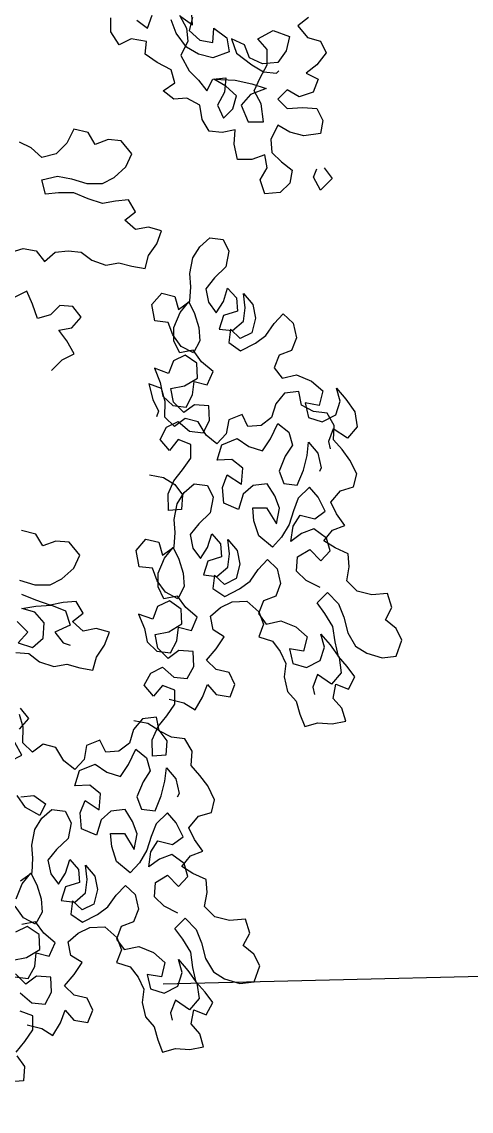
# Model space of a CAD drawing. Header units: metres. Extents: x 750563 to 756046, y 4495933 to 4497284.
# Drawn here: x 755709.366 to 755709.741, y 4496172.002 to 4496172.912 of the extents above; entities that cross this region are included whole.
import ezdxf

# ---------------------------------------------------------------- set-up
doc = ezdxf.new("R2010")
doc.units = ezdxf.units.M
doc.linetypes.add('kv_TRAZOS', pattern=[0.75, 0.5, -0.25])
doc.layers.add('00_DETALLES', color=7, linetype='Continuous', true_color=0xe0f0d1)
doc.layers.add('00TRAMA16', color=16, linetype='Continuous')

# ---------------------------------------------------------------- blocks, each defined once
blk = doc.blocks.new('Arbol21')
for points in [[(2.3986, 5.4003), (2.3764, 5.383), (2.3962, 5.3583), (2.4234, 5.3509), (2.4357, 5.3262), (2.416, 5.3014), (2.3938, 5.2841), (2.4185, 5.2718), (2.4086, 5.2446), (2.379, 5.2347), (2.3543, 5.2495), (2.3345, 5.2297), (2.3543, 5.21), (2.3864, 5.2125), (2.4161, 5.21), (2.4285, 5.1853), (2.4235, 5.1581), (2.389, 5.1531), (2.3593, 5.1605), (2.3346, 5.1753), (2.3198, 5.1457), (2.3223, 5.1185), (2.342, 5.0987), (2.3643, 5.0815), (2.3594, 5.0543), (2.3396, 5.0345), (2.3075, 5.032), (2.2976, 5.0616), (2.3124, 5.0864), (2.3074, 5.1135), (2.2803, 5.1036), (2.2506, 5.1036), (2.2432, 5.1357), (2.2456, 5.1654), (2.2184, 5.1604), (2.1912, 5.1629), (2.1764, 5.1876), (2.1714, 5.2172), (2.1442, 5.232), (2.117, 5.2295), (2.0948, 5.2468), (2.1195, 5.2641), (2.112, 5.2913), (2.0824, 5.3061), (2.0576, 5.3234), (2.0601, 5.3505), (2.028, 5.3555), (2.0033, 5.3431), (1.9859, 5.3702), (1.9859, 5.3999)], [(2.1317, 5.4025), (2.1564, 5.3852), (2.1539, 5.4174)], [(2.1564, 5.4001), (2.149, 5.3729), (2.1713, 5.3531), (2.1985, 5.3482), (2.2009, 5.3779), (2.2281, 5.3581), (2.2331, 5.3285), (2.1985, 5.3161), (2.1689, 5.3235), (2.1441, 5.3383), (2.1219, 5.3679), (2.112, 5.3951)], [(2.0403, 5.395), (2.0625, 5.3777), (2.0724, 5.4049)], [(2.1292, 5.405), (2.1441, 5.3778), (2.1466, 5.3506), (2.1318, 5.321), (2.1491, 5.2888), (2.1689, 5.2691), (2.1862, 5.2469), (2.1986, 5.2716), (2.2257, 5.2741), (2.2233, 5.2444), (2.2085, 5.2172), (2.2209, 5.1901), (2.2406, 5.2099), (2.248, 5.237), (2.2258, 5.2568), (2.201, 5.2716), (2.2455, 5.2692), (2.2801, 5.2618), (2.3098, 5.2519), (2.2777, 5.2395), (2.2579, 5.2173), (2.2728, 5.1827), (2.3049, 5.1827), (2.2999, 5.2198), (2.2851, 5.247), (2.2974, 5.2742), (2.3122, 5.3014), (2.3122, 5.3335), (2.2924, 5.3557), (2.3245, 5.373), (2.3591, 5.3607), (2.3517, 5.331), (2.3344, 5.3063), (2.3023, 5.3038), (2.2751, 5.3161), (2.2652, 5.3433), (2.238, 5.3557), (2.2479, 5.326), (2.2801, 5.3013), (2.3048, 5.2865), (2.332, 5.2841), (2.3369, 5.289)], [(1.862, 4.6633), (1.8843, 4.6855), (1.909, 4.6979), (1.8941, 4.7251), (1.8768, 4.7473), (1.904, 4.7523), (1.9237, 4.7745), (1.9064, 4.7968), (1.8792, 4.7992), (1.8595, 4.7794), (1.8323, 4.772), (1.8224, 4.8016), (1.81, 4.8288), (1.7853, 4.8164)], [(1.7704, 4.9078), (1.8025, 4.9178), (1.8297, 4.9128), (1.847, 4.8906), (1.8692, 4.9104), (1.8964, 4.9129), (1.9236, 4.9104), (1.9459, 4.8932), (1.9755, 4.8833), (2.0027, 4.8883), (2.0299, 4.8809), (2.0571, 4.876), (2.0645, 4.9032), (2.0817, 4.9279), (2.0916, 4.9551), (2.0644, 4.9625), (2.0372, 4.9575), (2.015, 4.9773), (2.0372, 4.9946), (2.0224, 5.0193), (1.9952, 5.0168), (1.968, 5.0118), (1.9383, 5.0217), (1.9087, 5.034), (1.8765, 5.034), (1.8494, 5.0315), (1.8419, 5.0611), (1.874, 5.0686), (1.9037, 5.0636), (1.9358, 5.0538), (1.968, 5.0538), (1.9927, 5.0662), (2.0173, 5.0885), (2.0297, 5.1157), (2.0074, 5.1428), (1.9802, 5.1453), (1.953, 5.1354), (1.9382, 5.1601), (1.9085, 5.1674), (1.8937, 5.1378), (1.8715, 5.1155), (1.8419, 5.1081), (1.8196, 5.1278), (1.7949, 5.1402)], [(2.431, 5.0865), (2.4483, 5.0642), (2.4237, 5.0395), (2.4088, 5.0667), (2.4162, 5.084)], [(2.0667, 4.4454), (2.0959, 4.44), (2.1193, 4.4252), (2.1354, 4.4032), (2.1334, 4.3731), (2.1059, 4.3709), (2.1053, 4.4053), (2.1176, 4.4328), (2.1357, 4.4554), (2.1526, 4.48), (2.1525, 4.5088), (2.1262, 4.5189), (2.1081, 4.4964), (2.0885, 4.5192), (2.102, 4.5447), (2.1266, 4.5566), (2.1503, 4.5363), (2.1783, 4.533), (2.1918, 4.5585), (2.1905, 4.5894), (2.1604, 4.5915), (2.1384, 4.5753), (2.1167, 4.5969), (2.1111, 4.6252), (2.1395, 4.6308), (2.167, 4.6474), (2.1656, 4.6784), (2.141, 4.6952), (2.1165, 4.6833), (2.1064, 4.657), (2.0767, 4.6679), (2.089, 4.6379), (2.0946, 4.6095), (2.115, 4.5901), (2.143, 4.5868), (2.1565, 4.6122), (2.1598, 4.6402), (2.187, 4.6335), (2.1992, 4.6611), (2.1754, 4.6814), (2.1579, 4.7055), (2.1296, 4.6999), (2.1176, 4.7244), (2.1175, 4.7532), (2.1306, 4.7842), (2.1488, 4.8067), (2.1607, 4.7822), (2.1697, 4.753), (2.1719, 4.7254), (2.1584, 4.7), (2.1329, 4.7134), (2.1155, 4.7376), (2.1057, 4.7634), (2.0777, 4.7667), (2.0716, 4.8006), (2.0919, 4.8244), (2.1191, 4.8177), (2.1268, 4.7906), (2.1509, 4.808), (2.1529, 4.8381), (2.1507, 4.8656), (2.157, 4.8983), (2.1718, 4.9216), (2.1925, 4.9399), (2.2205, 4.9366), (2.2324, 4.9121), (2.2261, 4.8794), (2.2025, 4.8565), (2.1843, 4.834), (2.1899, 4.8056), (2.206, 4.7836), (2.2208, 4.8069), (2.2296, 4.8353), (2.2479, 4.8146), (2.2501, 4.7871), (2.2209, 4.7781), (2.2121, 4.7497), (2.24, 4.7464), (2.2629, 4.7659), (2.2662, 4.7939), (2.2627, 4.8236), (2.2823, 4.8007), (2.2879, 4.7724), (2.2803, 4.7418), (2.2558, 4.7299), (2.2354, 4.7493), (2.2321, 4.7213), (2.2567, 4.7045), (2.2876, 4.7202), (2.3096, 4.7364), (2.3265, 4.761), (2.3459, 4.7814), (2.3663, 4.762), (2.3732, 4.7315), (2.3631, 4.7052), (2.3372, 4.6954), (2.3271, 4.669), (2.3433, 4.6471), (2.3738, 4.6539), (2.4048, 4.6409), (2.4286, 4.6206), (2.421, 4.59), (2.3918, 4.5955), (2.3986, 4.565), (2.427, 4.5562), (2.4558, 4.5706), (2.4646, 4.5991), (2.4569, 4.6262), (2.4765, 4.6033), (2.4952, 4.5771), (2.5, 4.5453), (2.4797, 4.5215), (2.4504, 4.5414), (2.4403, 4.5151), (2.4437, 4.4998)], [(2.1078, 3.9768), (2.1383, 3.9692), (2.1617, 3.9545), (2.1773, 3.9812), (2.1874, 4.0075), (2.2057, 3.9868), (2.2349, 3.9814), (2.245, 4.0077), (2.2331, 4.0322), (2.2059, 4.0389), (2.1855, 4.0584), (2.2058, 4.0821), (2.2227, 4.1068), (2.1994, 4.1215), (2.1938, 4.1499), (2.2145, 4.1682), (2.239, 4.1801), (2.27, 4.1815), (2.295, 4.1591), (2.3049, 4.1333), (2.2948, 4.107), (2.3232, 4.0981), (2.3393, 4.0761), (2.3513, 4.0516), (2.348, 4.0236), (2.3548, 3.9931), (2.3731, 3.9724), (2.3808, 3.9453), (2.3906, 3.9195), (2.4177, 3.9272), (2.4478, 3.9251), (2.4762, 3.9307), (2.4685, 3.9578), (2.4502, 3.9785), (2.4556, 4.0078), (2.482, 3.9977), (2.4954, 4.0232), (2.4793, 4.0452), (2.461, 4.0659), (2.4541, 4.0964), (2.4494, 4.1282), (2.4328, 4.1557), (2.4166, 4.1776), (2.4382, 4.1993), (2.4611, 4.1756), (2.4722, 4.1477), (2.4804, 4.1151), (2.497, 4.0876), (2.5203, 4.0728), (2.5521, 4.0632), (2.5818, 4.0666), (2.5936, 4.0997), (2.5816, 4.1243), (2.5591, 4.1424), (2.5726, 4.1679), (2.5636, 4.1971), (2.5306, 4.1945), (2.5, 4.202), (2.4784, 4.2236), (2.4838, 4.2528), (2.4816, 4.2804), (2.454, 4.2926), (2.4307, 4.3074), (2.4488, 4.3299), (2.4747, 4.3397), (2.4572, 4.3638), (2.4453, 4.3884), (2.4656, 4.4121), (2.4927, 4.4199), (2.4994, 4.447), (2.4849, 4.4758), (2.4687, 4.4978), (2.4505, 4.5185), (2.4525, 4.5486), (2.4372, 4.574), (2.4092, 4.5773), (2.3837, 4.5908), (2.3781, 4.6192), (2.3485, 4.6157), (2.3303, 4.5932), (2.3215, 4.5648), (2.2995, 4.5486), (2.272, 4.5464), (2.26, 4.5709), (2.2321, 4.5599), (2.2267, 4.5306), (2.2072, 4.5102), (2.1847, 4.5284), (2.1681, 4.5559), (2.141, 4.5626), (2.119, 4.5464), (2.0986, 4.5659), (2.0993, 4.5981), (2.0916, 4.6252), (2.0653, 4.6353), (2.0735, 4.6027), (2.0854, 4.5781), (2.0808, 4.5667)], [(2.4229, 4.2103), (2.394, 4.2246), (2.3736, 4.2441), (2.3757, 4.2742), (2.4011, 4.2895), (2.424, 4.2658), (2.4435, 4.2862), (2.4358, 4.3133), (2.4098, 4.3323), (2.384, 4.3225), (2.362, 4.3063), (2.3662, 4.3377), (2.381, 4.3611), (2.4115, 4.3535), (2.4335, 4.3697), (2.419, 4.3985), (2.4007, 4.4192), (2.377, 4.3962), (2.3669, 4.3699), (2.3581, 4.3415), (2.3425, 4.3148), (2.3231, 4.2944), (2.2946, 4.3176), (2.2844, 4.3489), (2.2822, 4.3765), (2.311, 4.3766), (2.3314, 4.3427), (2.3377, 4.3754), (2.3279, 4.4012), (2.3125, 4.4266), (2.2829, 4.4231), (2.2622, 4.4048), (2.2525, 4.373), (2.2215, 4.3861), (2.2189, 4.4191), (2.229, 4.4454), (2.2583, 4.4256), (2.2612, 4.4591), (2.2387, 4.4772), (2.2077, 4.4759), (2.2174, 4.5077), (2.2496, 4.5213), (2.2742, 4.5044), (2.3026, 4.4956), (2.3195, 4.5203), (2.3347, 4.5525), (2.3572, 4.5343), (2.3649, 4.5072), (2.3501, 4.4839), (2.3371, 4.4529), (2.3469, 4.4271), (2.3748, 4.4238), (2.3879, 4.4547), (2.3955, 4.4853), (2.3988, 4.5133), (2.4183, 4.4904), (2.4252, 4.4599), (2.4214, 4.4519)], [(1.7753, 3.8471), (1.8, 3.8595), (1.7851, 3.8866)], [(1.795, 3.9138), (1.8147, 3.9361), (1.7974, 3.9583)], [(1.7874, 4.0745), (1.8146, 4.072), (1.8368, 4.0547), (1.8665, 4.0449), (1.8937, 4.0498), (1.9209, 4.0424), (1.9481, 4.0375), (1.9555, 4.0647), (1.9727, 4.0894), (1.9826, 4.1166), (1.9554, 4.124), (1.9282, 4.1191), (1.906, 4.1388), (1.9282, 4.1561), (1.9133, 4.1808), (1.8862, 4.1783), (1.859, 4.1734), (1.8293, 4.1832), (1.7996, 4.1956)], [(1.7947, 4.2252), (1.8268, 4.2153), (1.8589, 4.2154), (1.8836, 4.2278), (1.9083, 4.25), (1.9207, 4.2772), (1.8984, 4.3044), (1.8712, 4.3068), (1.844, 4.2969), (1.8292, 4.3216), (1.7995, 4.329)], [(2.0337, 3.9321), (2.063, 3.9266), (2.0863, 3.9119), (2.1025, 3.8899), (2.1005, 3.8598), (2.0729, 3.8576), (2.0724, 3.8919), (2.0846, 3.9195), (2.1028, 3.942), (2.1197, 3.9666), (2.1196, 3.9955), (2.0933, 4.0056), (2.0751, 3.983), (2.0556, 4.0059), (2.0691, 4.0313), (2.0936, 4.0433), (2.1174, 4.023), (2.1454, 4.0197), (2.1589, 4.0451), (2.1575, 4.0761), (2.1274, 4.0781), (2.1054, 4.062), (2.0838, 4.0835), (2.0782, 4.1119), (2.1066, 4.1175), (2.1341, 4.1341), (2.1327, 4.165), (2.1081, 4.1819), (2.0835, 4.17), (2.0734, 4.1437), (2.0437, 4.1546), (2.0561, 4.1245), (2.0617, 4.0962), (2.0821, 4.0767), (2.1101, 4.0734), (2.1236, 4.0989), (2.1269, 4.1269), (2.154, 4.1201), (2.1662, 4.1477), (2.1424, 4.168), (2.125, 4.1921), (2.0966, 4.1865), (2.0847, 4.2111), (2.0846, 4.2399), (2.0977, 4.2709), (2.1158, 4.2934), (2.1278, 4.2688), (2.1367, 4.2396), (2.1389, 4.2121), (2.1254, 4.1866), (2.1, 4.2001), (2.0825, 4.2242), (2.0727, 4.25), (2.0447, 4.2534), (2.0387, 4.2872), (2.059, 4.311), (2.0861, 4.3043), (2.0938, 4.2772), (2.1179, 4.2947), (2.12, 4.3248), (2.1178, 4.3523), (2.1241, 4.385), (2.1388, 4.4083), (2.1595, 4.4266), (2.1875, 4.4233), (2.1995, 4.3987), (2.1932, 4.3661), (2.1695, 4.3431), (2.1514, 4.3206), (2.1569, 4.2922), (2.1731, 4.2702), (2.1879, 4.2936), (2.1967, 4.322), (2.215, 4.3013), (2.2172, 4.2737), (2.188, 4.2648), (2.1791, 4.2363), (2.2071, 4.233), (2.2299, 4.2526), (2.2333, 4.2806), (2.2298, 4.3102), (2.2493, 4.2874), (2.2549, 4.259), (2.2474, 4.2285), (2.2228, 4.2165), (2.2024, 4.236), (2.1991, 4.208), (2.2238, 4.1911), (2.2546, 4.2069), (2.2766, 4.223), (2.2935, 4.2477), (2.313, 4.2681), (2.3334, 4.2486), (2.3402, 4.2181), (2.3301, 4.1918), (2.3043, 4.182), (2.2942, 4.1557), (2.3104, 4.1337), (2.3409, 4.1406), (2.3718, 4.1275), (2.3956, 4.1072), (2.3881, 4.0767), (2.3588, 4.0821), (2.3657, 4.0516), (2.3941, 4.0428), (2.4229, 4.0573), (2.4317, 4.0857), (2.424, 4.1128), (2.4436, 4.09), (2.4623, 4.0638), (2.467, 4.032), (2.4467, 4.0082), (2.4174, 4.028), (2.4073, 4.0017), (2.4108, 3.9865)], [(1.7976, 3.773), (1.8247, 3.7755), (1.8495, 3.7582), (1.8371, 3.7335), (1.8075, 3.7507), (1.7901, 3.7754)], [(1.7898, 4.1387), (1.8121, 4.1165), (1.7923, 4.0942), (1.822, 4.0844), (1.8442, 4.1042), (1.8467, 4.1363), (1.8269, 4.1585), (1.7997, 4.1659), (1.8293, 4.1709), (1.8615, 4.1734), (1.8911, 4.161), (1.901, 4.1314), (1.8689, 4.1165), (1.8862, 4.0943), (1.9011, 4.0894)], [(1.8109, 3.2967), (1.8414, 3.2892), (1.8648, 3.2744), (1.8804, 3.3011), (1.8905, 3.3274), (1.9088, 3.3067), (1.938, 3.3013), (1.9481, 3.3276), (1.9362, 3.3522), (1.909, 3.3589), (1.8887, 3.3783), (1.9089, 3.4021), (1.9258, 3.4267), (1.9025, 3.4415), (1.8969, 3.4699), (1.9176, 3.4881), (1.9421, 3.5001), (1.9731, 3.5014), (1.9982, 3.479), (2.008, 3.4532), (1.9979, 3.4269), (2.0263, 3.4181), (2.0425, 3.3961), (2.0544, 3.3715), (2.0511, 3.3436), (2.0579, 3.3131), (2.0762, 3.2923), (2.0839, 3.2652), (2.0937, 3.2394), (2.1208, 3.2471), (2.1509, 3.2451), (2.1793, 3.2507), (2.1716, 3.2778), (2.1533, 3.2985), (2.1588, 3.3277), (2.1851, 3.3176), (2.1986, 3.3431), (2.1824, 3.3651), (2.1641, 3.3858), (2.1572, 3.4163), (2.1525, 3.4481), (2.1359, 3.4756), (2.1197, 3.4976), (2.1413, 3.5193), (2.1642, 3.4956), (2.1753, 3.4676), (2.1835, 3.435), (2.2001, 3.4075), (2.2234, 3.3928), (2.2552, 3.3831), (2.2849, 3.3866), (2.2967, 3.4197), (2.2847, 3.4442), (2.2622, 3.4624), (2.2757, 3.4878), (2.2667, 3.5171), (2.2337, 3.5144), (2.2032, 3.522), (2.1815, 3.5435), (2.1869, 3.5728), (2.1847, 3.6003), (2.1571, 3.6125), (2.1338, 3.6273), (2.152, 3.6498), (2.1778, 3.6596), (2.1603, 3.6838), (2.1484, 3.7083), (2.1687, 3.7321), (2.1958, 3.7398), (2.2025, 3.7669), (2.188, 3.7957), (2.1718, 3.8177), (2.1536, 3.8384), (2.1556, 3.8685), (2.1403, 3.8939), (2.1123, 3.8972), (2.0868, 3.9107), (2.0812, 3.9391), (2.0516, 3.9356), (2.0334, 3.9131), (2.0246, 3.8847), (2.0026, 3.8685), (1.9751, 3.8663), (1.9631, 3.8909), (1.9352, 3.8798), (1.9298, 3.8505), (1.9103, 3.8301), (1.8878, 3.8483), (1.8712, 3.8758), (1.8441, 3.8825), (1.8221, 3.8664), (1.8017, 3.8858), (1.8024, 3.918), (1.7947, 3.9451)], [(2.126, 3.5302), (2.0971, 3.5446), (2.0768, 3.564), (2.0788, 3.5941), (2.1042, 3.6094), (2.1271, 3.5858), (2.1466, 3.6062), (2.1389, 3.6333), (2.113, 3.6523), (2.0871, 3.6424), (2.0651, 3.6263), (2.0693, 3.6577), (2.0841, 3.681), (2.1146, 3.6735), (2.1366, 3.6896), (2.1221, 3.7184), (2.1038, 3.7391), (2.0802, 3.7162), (2.0701, 3.6899), (2.0612, 3.6614), (2.0456, 3.6347), (2.0262, 3.6143), (1.9977, 3.6375), (1.9875, 3.6689), (1.9853, 3.6964), (2.0141, 3.6965), (2.0345, 3.6626), (2.0408, 3.6953), (2.031, 3.7211), (2.0157, 3.7465), (1.986, 3.743), (1.9653, 3.7248), (1.9556, 3.6929), (1.9246, 3.706), (1.922, 3.7391), (1.9321, 3.7654), (1.9614, 3.7455), (1.9643, 3.779), (1.9418, 3.7972), (1.9108, 3.7958), (1.9205, 3.8276), (1.9527, 3.8413), (1.9773, 3.8244), (2.0057, 3.8156), (2.0226, 3.8402), (2.0378, 3.8724), (2.0603, 3.8543), (2.068, 3.8272), (2.0532, 3.8038), (2.0402, 3.7729), (2.05, 3.747), (2.078, 3.7437), (2.091, 3.7747), (2.0986, 3.8052), (2.1019, 3.8332), (2.1214, 3.8104), (2.1283, 3.7799), (2.1245, 3.7718)], [(1.7895, 3.2318), (1.8056, 3.2098), (1.8036, 3.1797), (1.776, 3.1775)], [(1.7877, 3.2394), (1.8059, 3.262), (1.8228, 3.2866), (1.8227, 3.3154), (1.7964, 3.3255)], [(1.7967, 3.3632), (1.8205, 3.3429), (1.8485, 3.3396), (1.862, 3.3651), (1.8606, 3.396), (1.8305, 3.3981), (1.8085, 3.3819), (1.7869, 3.4035)], [(1.7813, 3.4318), (1.8097, 3.4374), (1.8372, 3.454), (1.8358, 3.485), (1.8112, 3.5018), (1.7866, 3.4899)], [(1.7852, 3.3967), (1.8132, 3.3934), (1.8267, 3.4188), (1.83, 3.4468), (1.8571, 3.4401), (1.8693, 3.4677), (1.8456, 3.488), (1.8281, 3.5121), (1.7997, 3.5065)], [(1.7877, 3.5598), (1.8008, 3.5908), (1.8189, 3.6133), (1.8309, 3.5888), (1.8399, 3.5596), (1.842, 3.532), (1.8286, 3.5066), (1.8031, 3.52), (1.7856, 3.5442)], [(1.7969, 3.5972), (1.8211, 3.6146), (1.8231, 3.6447), (1.8209, 3.6722), (1.8272, 3.7049), (1.8419, 3.7282), (1.8627, 3.7465), (1.8906, 3.7432), (1.9026, 3.7187), (1.8963, 3.686), (1.8726, 3.6631), (1.8545, 3.6405), (1.8601, 3.6122), (1.8762, 3.5902), (1.891, 3.6135), (1.8998, 3.6419), (1.9181, 3.6212), (1.9203, 3.5937), (1.8911, 3.5847), (1.8822, 3.5563), (1.9102, 3.553), (1.9331, 3.5725), (1.9364, 3.6005), (1.9329, 3.6302), (1.9525, 3.6073), (1.958, 3.579), (1.9505, 3.5484), (1.9259, 3.5365), (1.9056, 3.5559), (1.9022, 3.5279), (1.9269, 3.5111), (1.9578, 3.5268), (1.9798, 3.543), (1.9966, 3.5676), (2.0161, 3.588), (2.0365, 3.5686), (2.0433, 3.5381), (2.0332, 3.5118), (2.0074, 3.5019), (1.9973, 3.4756), (2.0135, 3.4537), (2.044, 3.4605), (2.0749, 3.4475), (2.0987, 3.4272), (2.0912, 3.3966), (2.0619, 3.4021), (2.0688, 3.3716), (2.0972, 3.3628), (2.126, 3.3772), (2.1348, 3.4057), (2.1271, 3.4328), (2.1467, 3.4099), (2.1654, 3.3837), (2.1701, 3.3519), (2.1499, 3.3281), (2.1206, 3.348), (2.1105, 3.3217), (2.1139, 3.3064)]]:
    blk.add_lwpolyline(points)

msp = doc.modelspace()

# ---------------------------------------------------------------- linework, layer by layer
at = {"layer": '00TRAMA16', "color": 80, "linetype": 'kv_TRAZOS', "flags": 128}
msp.add_lwpolyline([(755712.23323, 4496172.1752), (755698.46595, 4496171.84178), (755687.75159, 4496171.9808), (755678.28956, 4496172.02714), (755674.19251, 4496172.19944)], dxfattribs=at)

# ---------------------------------------------------------------- block references
at = {"layer": '00_DETALLES', "xscale": 0.4000000000000057, "yscale": 0.4000000000000057, "zscale": 0.4000000000000057}
msp.add_blockref('Arbol21', (755708.64603, 4496170.75588), dxfattribs=at)

doc.saveas('drawing.dxf')
